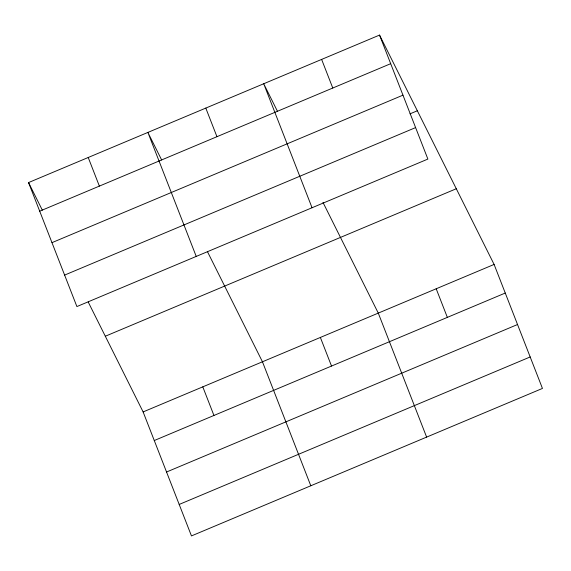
<?xml version="1.0" encoding="UTF-8"?>
<svg xmlns="http://www.w3.org/2000/svg" width="571" height="571" viewBox="0 0 571 571"><rect width="100%" height="100%" fill="white"/><g stroke="black" fill="none" stroke-linecap="round" stroke-linejoin="round"><path stroke-width="0.86" d="M379.537 35.081L427.879 159.073L76.892 306.563L28.55 182.57L379.537 35.081L494.108 264.437L542.45 388.43L191.463 535.919L143.121 411.927L88.219 302.023M39.706 211.177L390.685 63.688M51.975 242.654L402.962 95.164M409.999 113.85L417.344 110.767M64.623 275.086L415.602 127.597M105.314 336.233L456.3 188.744M143.121 411.927L494.108 264.437M154.277 440.534L505.256 293.044M166.546 472.01L517.533 324.521M179.194 504.443L530.181 356.954M277.492 111.345L263.709 83.751L312.051 207.751M322.986 202.405L378.28 313.108L426.623 437.1M161.672 160.016L147.882 132.422L196.231 256.422M207.559 251.875L262.453 361.778L310.802 485.771M28.55 182.57L42.333 210.164M436.194 288.769L447.35 317.376M321.623 59.413L332.779 88.027M320.367 337.44L331.523 366.047M205.796 108.09L216.951 136.697M202.791 386.853L213.939 415.46M88.219 157.496L99.368 186.103"/></g></svg>
